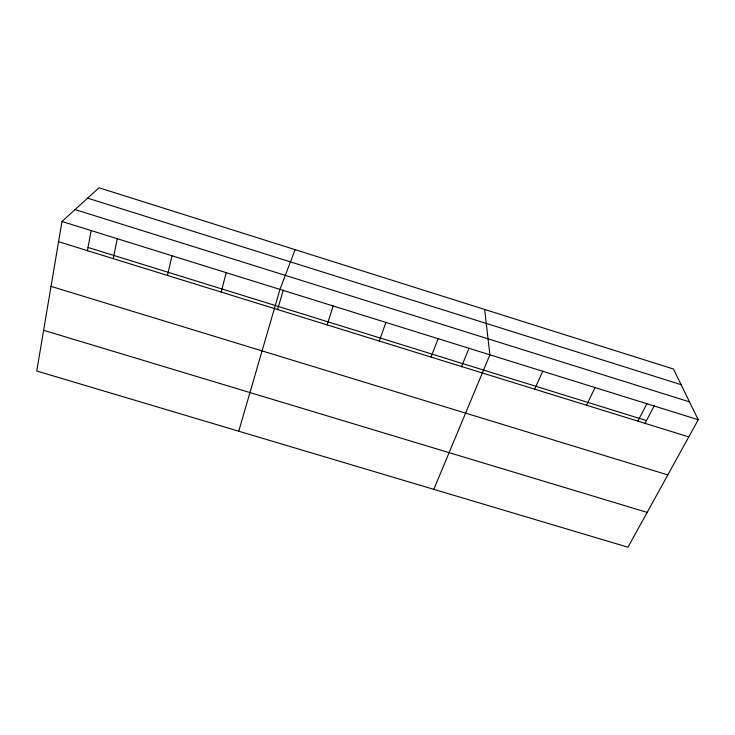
<?xml version="1.0" encoding="UTF-8"?>
<svg xmlns="http://www.w3.org/2000/svg" width="735" height="735" viewBox="0 0 735 735"><rect width="100%" height="100%" fill="white"/><g stroke="black" fill="none" stroke-linecap="round" stroke-linejoin="round"><path stroke-width="1.1" d="M61.979 221.483L36.75 371.01L627.966 547.207L698.25 419.731L673.435 369.007L99.041 187.792L61.979 221.483L698.25 419.731M87.401 250.837L91.103 230.781M113.282 258.646L117.251 238.7M167.488 275.441L171.999 255.762M221.189 292.071L226.233 272.657M238.728 431.206L279.962 289.397L295.112 249.652M277.536 309.72L283.26 290.169M327.093 324.879L333.175 305.981M379.315 341.049L385.903 322.408M431.059 357.081L438.143 338.688M461.488 366.802L469.059 348.068M433.815 489.345L489.896 354.812L484.65 309.444M534.667 389.173L542.724 371.267M586.521 405.233L595.056 387.575M637.888 421.137L646.892 403.726M644.926 423.608L654.462 405.352M43.622 330.3L647.158 512.396M51.027 286.384L667.821 474.929M58.57 241.705L688.778 436.902M88.025 247.447L646.506 420.595M75.08 209.576L689.513 401.861M87.649 198.147L681.088 384.653"/></g></svg>
